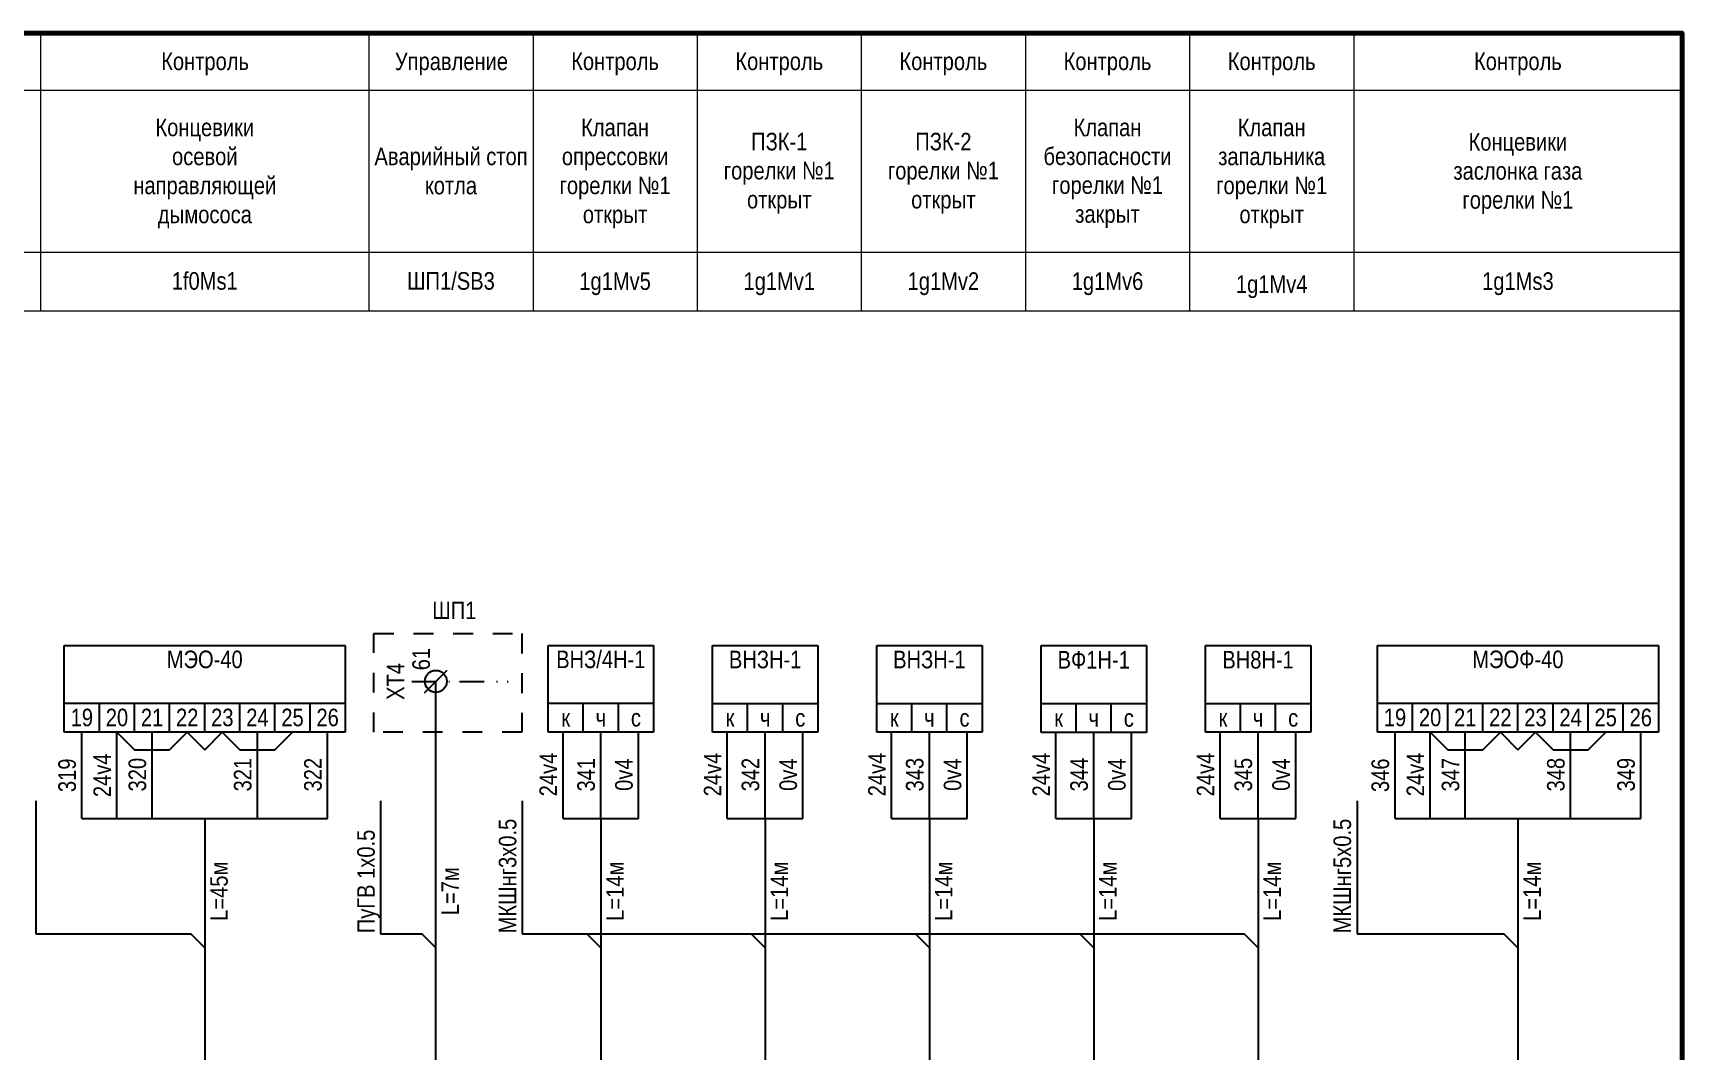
# Model space of a CAD drawing. Header units: millimetres. Extents: x -6000 to 26000, y -6000 to 26000.
# Drawn here: x 180.2 to 415, y -2393.2 to -2248.3 of the extents above; entities that cross this region are included whole.
import ezdxf

# ---------------------------------------------------------------- set-up
doc = ezdxf.new("R2010")
doc.units = ezdxf.units.MM
doc.header["$MEASUREMENT"] = 0
doc.linetypes.add('Штриховая', pattern=[5.644444, 2.822222, -2.822222])
doc.linetypes.add('Штрихпунктирная', pattern=[6.702778, 3.527778, -1.763889, 0, -1.411111])
for name, color, linetype, lineweight in [('0_Ном._пера__246', 7, 'Continuous', 100), ('2D - Общий_Ном._пера__1', 7, 'Continuous', 15), ('2D - Общий_Ном._пера__21', 7, 'Continuous', 30), ('Аннотация - Текст_Ном._пера__1', 7, 'Continuous', 15)]:
    doc.layers.add(name, color=color, linetype=linetype, lineweight=lineweight)
doc.styles.add('СГЕНЕРИР_СТИЛЬ_1', font='')
doc.styles.get('СГЕНЕРИР_СТИЛЬ_1').set_extended_font_data('Arial Narrow')

msp = doc.modelspace()

# ---------------------------------------------------------------- linework, layer by layer
at = {"layer": '0_Ном._пера__246', "color": 7, "linetype": 'Continuous', "lineweight": 100, "flags": 128}
msp.add_lwpolyline([(415, -2535.32), (415, -2248.32), (20, -2248.32), (20, -2535.32)], close=True, dxfattribs=at)
at = {"layer": '2D - Общий_Ном._пера__1', "color": 7, "linetype": 'Continuous', "lineweight": 15}
for p, q in [((181.27, -2248.32), (181.27, -2287.85)), ((228.01, -2248.32), (228.01, -2287.85)), ((251.39, -2248.32), (251.39, -2287.85)), ((274.76, -2248.32), (274.76, -2287.85)), ((298.13, -2248.32), (298.13, -2287.85)), ((321.51, -2248.32), (321.51, -2287.85)), ((344.88, -2248.32), (344.88, -2287.85)), ((368.25, -2248.32), (368.25, -2287.85)), ((415, -2248.32), (415, -2287.85)), ((20, -2256.43), (415, -2256.43)), ((20, -2279.49), (415, -2279.49)), ((20, -2287.85), (415, -2287.85))]:
    msp.add_line(p, q, dxfattribs=at)
at = {"layer": '2D - Общий_Ном._пера__21', "color": 7, "linetype": 'Штриховая', "lineweight": 30}
for p, q in [((228.73, -2333.8), (249.8, -2333.8)), ((228.73, -2347.83), (228.73, -2333.8)), ((249.8, -2333.8), (249.8, -2347.83)), ((249.8, -2347.83), (228.73, -2347.83))]:
    msp.add_line(p, q, dxfattribs=at)
at = {"layer": '2D - Общий_Ном._пера__21', "color": 7, "linetype": 'Continuous', "lineweight": 30}
for p, q in [((184.64, -2335.47), (224.64, -2335.47)), ((184.64, -2347.83), (184.64, -2335.47)), ((224.64, -2335.47), (224.64, -2347.83)), ((253.54, -2335.47), (268.54, -2335.47)), ((253.54, -2347.83), (253.54, -2335.47)), ((268.54, -2335.47), (268.54, -2347.83)), ((276.94, -2335.49), (291.94, -2335.49)), ((276.94, -2347.84), (276.94, -2335.49)), ((291.94, -2335.49), (291.94, -2347.84)), ((300.33, -2335.49), (315.33, -2335.49)), ((300.33, -2347.84), (300.33, -2335.49)), ((315.33, -2335.49), (315.33, -2347.84)), ((323.73, -2335.5), (338.73, -2335.5)), ((323.73, -2347.85), (323.73, -2335.5)), ((338.73, -2335.5), (338.73, -2347.85)), ((347.13, -2335.49), (362.13, -2335.49)), ((347.13, -2347.84), (347.13, -2335.49)), ((362.13, -2335.49), (362.13, -2347.84)), ((371.63, -2335.47), (411.63, -2335.47)), ((371.63, -2347.83), (371.63, -2335.47)), ((411.63, -2335.47), (411.63, -2347.83)), ((235.92, -2342.22), (239.15, -2338.99)), ((237.55, -2450.61), (237.55, -2340.6)), ((184.64, -2343.71), (224.64, -2343.71)), ((189.64, -2347.83), (189.64, -2343.71)), ((194.64, -2347.83), (194.64, -2343.71)), ((199.64, -2347.83), (199.64, -2343.71)), ((204.64, -2347.83), (204.64, -2343.71)), ((209.64, -2347.83), (209.64, -2343.71)), ((214.64, -2347.83), (214.64, -2343.71)), ((219.64, -2347.83), (219.64, -2343.71)), ((253.54, -2343.71), (268.54, -2343.71)), ((258.54, -2347.83), (258.54, -2343.71)), ((263.54, -2347.83), (263.54, -2343.71)), ((276.94, -2343.72), (291.94, -2343.72)), ((281.94, -2347.84), (281.94, -2343.72)), ((286.94, -2347.84), (286.94, -2343.72)), ((300.33, -2343.72), (315.33, -2343.72)), ((305.33, -2347.84), (305.33, -2343.72)), ((310.33, -2347.84), (310.33, -2343.72)), ((323.73, -2343.74), (338.73, -2343.74)), ((328.73, -2347.85), (328.73, -2343.74)), ((333.73, -2347.85), (333.73, -2343.74)), ((347.13, -2343.72), (362.13, -2343.72)), ((352.13, -2347.84), (352.13, -2343.72)), ((357.13, -2347.84), (357.13, -2343.72)), ((371.63, -2343.71), (411.63, -2343.71)), ((376.63, -2347.83), (376.63, -2343.71)), ((381.63, -2347.83), (381.63, -2343.71)), ((386.63, -2347.83), (386.63, -2343.71)), ((391.63, -2347.83), (391.63, -2343.71)), ((396.63, -2347.83), (396.63, -2343.71)), ((401.63, -2347.83), (401.63, -2343.71)), ((406.63, -2347.83), (406.63, -2343.71)), ((224.64, -2347.83), (184.64, -2347.83)), ((187.14, -2360.1), (187.14, -2347.83)), ((192.14, -2347.83), (194.64, -2350.33)), ((192.14, -2360.1), (192.14, -2347.83)), ((197.14, -2360.1), (197.14, -2347.83)), ((202.14, -2347.83), (199.64, -2350.33)), ((202.14, -2347.83), (204.64, -2350.33)), ((204.64, -2350.33), (207.14, -2347.83)), ((207.14, -2347.83), (209.65, -2350.33)), ((212.14, -2360.1), (212.14, -2347.83)), ((214.64, -2350.33), (217.14, -2347.83)), ((222.14, -2360.1), (222.14, -2347.83)), ((268.54, -2347.83), (253.54, -2347.83)), ((255.66, -2360.1), (255.66, -2347.83)), ((261.04, -2360.1), (261.04, -2347.83)), ((266.42, -2360.1), (266.42, -2347.83)), ((291.94, -2347.84), (276.94, -2347.84)), ((279.05, -2360.1), (279.05, -2347.84)), ((284.44, -2360.1), (284.44, -2347.84)), ((289.82, -2360.1), (289.82, -2347.84)), ((315.33, -2347.84), (300.33, -2347.84)), ((302.45, -2360.1), (302.45, -2347.84)), ((307.83, -2360.1), (307.83, -2347.84)), ((313.22, -2360.1), (313.22, -2347.84)), ((338.73, -2347.85), (323.73, -2347.85)), ((325.85, -2360.1), (325.85, -2347.85)), ((331.23, -2360.1), (331.23, -2347.85)), ((336.61, -2360.1), (336.61, -2347.85)), ((362.13, -2347.84), (347.13, -2347.84)), ((349.25, -2360.1), (349.25, -2347.84)), ((354.63, -2360.1), (354.63, -2347.84)), ((360.01, -2360.1), (360.01, -2347.84)), ((411.63, -2347.83), (371.63, -2347.83)), ((374.13, -2360.1), (374.13, -2347.83)), ((379.13, -2347.83), (381.63, -2350.33)), ((379.13, -2360.1), (379.13, -2347.83)), ((384.13, -2360.1), (384.13, -2347.83)), ((389.13, -2347.83), (386.62, -2350.33)), ((389.13, -2347.83), (391.63, -2350.33)), ((391.63, -2350.33), (394.13, -2347.83)), ((394.13, -2347.83), (396.64, -2350.33)), ((399.13, -2360.1), (399.13, -2347.83)), ((401.62, -2350.33), (404.13, -2347.83)), ((409.13, -2360.1), (409.13, -2347.83)), ((194.64, -2350.33), (199.64, -2350.33)), ((209.65, -2350.33), (214.64, -2350.33)), ((381.63, -2350.33), (386.62, -2350.33)), ((396.64, -2350.33), (401.62, -2350.33)), ((180.59, -2357.58), (180.59, -2376.52)), ((229.69, -2357.58), (229.69, -2376.52)), ((249.85, -2357.58), (249.85, -2376.52)), ((368.72, -2357.58), (368.72, -2376.52)), ((187.14, -2360.1), (222.14, -2360.1)), ((204.64, -2360.1), (204.64, -2425.78)), ((255.66, -2360.1), (266.42, -2360.1)), ((261.04, -2360.1), (261.04, -2425.78)), ((279.05, -2360.1), (289.82, -2360.1)), ((284.44, -2360.1), (284.44, -2425.78)), ((302.45, -2360.1), (313.22, -2360.1)), ((307.83, -2360.1), (307.83, -2425.78)), ((325.85, -2360.1), (336.61, -2360.1)), ((331.23, -2360.1), (331.23, -2425.78)), ((349.25, -2360.1), (360.01, -2360.1)), ((354.63, -2360.1), (354.63, -2425.78)), ((374.13, -2360.1), (409.13, -2360.1)), ((391.63, -2360.1), (391.63, -2425.78)), ((180.59, -2376.52), (202.66, -2376.52)), ((204.64, -2378.5), (202.66, -2376.52)), ((229.69, -2376.52), (235.57, -2376.52)), ((237.55, -2378.5), (235.57, -2376.52)), ((249.85, -2376.52), (352.65, -2376.52)), ((261.04, -2378.5), (259.06, -2376.52)), ((284.44, -2378.5), (282.46, -2376.52)), ((307.83, -2378.5), (305.86, -2376.52)), ((331.23, -2378.5), (329.26, -2376.52)), ((354.63, -2378.5), (352.65, -2376.52)), ((368.72, -2376.52), (389.65, -2376.52)), ((391.63, -2378.5), (389.65, -2376.52))]:
    msp.add_line(p, q, dxfattribs=at)
at = {"layer": '2D - Общий_Ном._пера__21', "color": 7, "linetype": 'Штрихпунктирная', "lineweight": 30}
msp.add_line((234.11, -2340.6), (247.86, -2340.6), dxfattribs=at)
at = {"layer": '2D - Общий_Ном._пера__21', "color": 7, "linetype": 'Continuous', "lineweight": 30}
msp.add_circle((237.55, -2340.6), 1.57, dxfattribs=at)

# ---------------------------------------------------------------- texts
at = {"layer": 'Аннотация - Текст_Ном._пера__1', "color": 7, "linetype": 'Continuous', "lineweight": 15, "char_height": 2.5, "attachment_point": 2, "style": 'СГЕНЕРИР_СТИЛЬ_1'}
for s, insert in [('\\A1;{\\pqc;\\fArial Narrow|b0|i0|c204|p34;Контроль}', (204.69, -2251.09)), ('\\A1;{\\pqc;\\fArial Narrow|b0|i0|c204|p34;Управление}', (239.77, -2251.1)), ('\\A1;{\\pqc;\\fArial Narrow|b0|i0|c204|p34;Контроль}', (263.07, -2251.09)), ('\\A1;{\\pqc;\\fArial Narrow|b0|i0|c204|p34;Контроль}', (286.45, -2251.09)), ('\\A1;{\\pqc;\\fArial Narrow|b0|i0|c204|p34;Контроль}', (309.82, -2251.09)), ('\\A1;{\\pqc;\\fArial Narrow|b0|i0|c204|p34;Контроль}', (333.19, -2251.09)), ('\\A1;{\\pqc;\\fArial Narrow|b0|i0|c204|p34;Контроль}', (356.57, -2251.09)), ('\\A1;{\\pqc;\\fArial Narrow|b0|i0|c204|p34;Контроль}', (391.63, -2251.09)), ('\\A1;{\\pqc;\\fArial Narrow|b0|i0|c204|p34;1f0Ms1}', (204.64, -2282.35)), ('\\A1;{\\pqc;\\fArial Narrow|b0|i0|c204|p34;ШП1/SB\\fArial Narrow|b0|i0|c204|p34;3}', (239.7, -2282.35)), ('\\A1;{\\pqc;\\fArial Narrow|b0|i0|c204|p34;1g1Mv5}', (263.07, -2282.38)), ('\\A1;{\\pqc;\\fArial Narrow|b0|i0|c204|p34;1g1Mv1}', (286.45, -2282.38)), ('\\A1;{\\pqc;\\fArial Narrow|b0|i0|c204|p34;1g1Mv\\fArial Narrow|b0|i0|c204|p34;2}', (309.82, -2282.38)), ('\\A1;{\\pqc;\\fArial Narrow|b0|i0|c204|p34;1g1Mv\\fArial Narrow|b0|i0|c204|p34;6}', (333.19, -2282.38)), ('\\A1;{\\pqc;\\fArial Narrow|b0|i0|c204|p34;1\\fArial Narrow|b0|i0|c204|p34;g1\\fArial Narrow|b0|i0|c204|p34;M\\fArial Narrow|b0|i0|c204|p34;s3}', (391.63, -2282.38)), ('\\A1;{\\pqc;\\fArial Narrow|b0|i0|c204|p34;1\\fArial Narrow|b0|i0|c204|p34;g1\\fArial Narrow|b0|i0|c204|p34;M\\fArial Narrow|b0|i0|c204|p34;v4}', (356.57, -2282.8)), ('\\A1;{\\pqc;\\fArial Narrow|b0|i0|c204|p34;Ш\\fArial Narrow|b0|i0|c204|p34;П1}', (240.18, -2329.23)), ('\\A1;{\\pqc;\\fArial Narrow|b0|i0|c204|p34;МЭО-40}', (204.64, -2336.21)), ('\\A1;{\\pqc;\\fArial Narrow|b0|i0|c204|p34;ВНЗ/4Н-1}', (261.04, -2336.21)), ('\\A1;{\\pqc;\\fArial Narrow|b0|i0|c204|p34;ВНЗН-1}', (284.44, -2336.23)), ('\\A1;{\\pqc;\\fArial Narrow|b0|i0|c204|p34;ВНЗН-1}', (307.83, -2336.23)), ('\\A1;{\\pqc;\\fArial Narrow|b0|i0|c204|p34;В\\fArial Narrow|b0|i0|c204|p34;Ф1\\fArial Narrow|b0|i0|c204|p34;Н-1}', (331.23, -2336.27)), ('\\A1;{\\pqc;\\fArial Narrow|b0|i0|c204|p34;ВН\\fArial Narrow|b0|i0|c204|p34;8\\fArial Narrow|b0|i0|c204|p34;Н-1}', (354.63, -2336.26)), ('\\A1;{\\pqc;\\fArial Narrow|b0|i0|c204|p34;МЭО\\fArial Narrow|b0|i0|c204|p34;Ф\\fArial Narrow|b0|i0|c204|p34;-40}', (391.63, -2336.21)), ('\\A1;{\\pqc;\\fArial Narrow|b0|i0|c204|p34;19}', (187.14, -2344.48)), ('\\A1;{\\pqc;\\fArial Narrow|b0|i0|c204|p34;20}', (192.14, -2344.48)), ('\\A1;{\\pqc;\\fArial Narrow|b0|i0|c204|p34;21}', (197.14, -2344.48)), ('\\A1;{\\pqc;\\fArial Narrow|b0|i0|c204|p34;22}', (202.14, -2344.48)), ('\\A1;{\\pqc;\\fArial Narrow|b0|i0|c204|p34;23}', (207.14, -2344.48)), ('\\A1;{\\pqc;\\fArial Narrow|b0|i0|c204|p34;24}', (212.14, -2344.48)), ('\\A1;{\\pqc;\\fArial Narrow|b0|i0|c204|p34;25}', (217.14, -2344.48)), ('\\A1;{\\pqc;\\fArial Narrow|b0|i0|c204|p34;26}', (222.14, -2344.48)), ('\\A1;{\\pqc;\\fArial Narrow|b0|i0|c204|p34;к}', (256.04, -2344.52)), ('\\A1;{\\pqc;\\fArial Narrow|b0|i0|c204|p34;ч}', (261.04, -2344.52)), ('\\A1;{\\pqc;\\fArial Narrow|b0|i0|c204|p34;с}', (266.04, -2344.52)), ('\\A1;{\\pqc;\\fArial Narrow|b0|i0|c204|p34;к}', (279.44, -2344.53)), ('\\A1;{\\pqc;\\fArial Narrow|b0|i0|c204|p34;ч}', (284.44, -2344.53)), ('\\A1;{\\pqc;\\fArial Narrow|b0|i0|c204|p34;с}', (289.44, -2344.53)), ('\\A1;{\\pqc;\\fArial Narrow|b0|i0|c204|p34;к}', (302.83, -2344.53)), ('\\A1;{\\pqc;\\fArial Narrow|b0|i0|c204|p34;ч}', (307.83, -2344.53)), ('\\A1;{\\pqc;\\fArial Narrow|b0|i0|c204|p34;с}', (312.83, -2344.53)), ('\\A1;{\\pqc;\\fArial Narrow|b0|i0|c204|p34;к}', (326.23, -2344.55)), ('\\A1;{\\pqc;\\fArial Narrow|b0|i0|c204|p34;ч}', (331.23, -2344.55)), ('\\A1;{\\pqc;\\fArial Narrow|b0|i0|c204|p34;с}', (336.23, -2344.55)), ('\\A1;{\\pqc;\\fArial Narrow|b0|i0|c204|p34;к}', (349.63, -2344.53)), ('\\A1;{\\pqc;\\fArial Narrow|b0|i0|c204|p34;ч}', (354.63, -2344.53)), ('\\A1;{\\pqc;\\fArial Narrow|b0|i0|c204|p34;с}', (359.63, -2344.53)), ('\\A1;{\\pqc;\\fArial Narrow|b0|i0|c204|p34;19}', (374.13, -2344.48)), ('\\A1;{\\pqc;\\fArial Narrow|b0|i0|c204|p34;20}', (379.13, -2344.48)), ('\\A1;{\\pqc;\\fArial Narrow|b0|i0|c204|p34;21}', (384.13, -2344.48)), ('\\A1;{\\pqc;\\fArial Narrow|b0|i0|c204|p34;22}', (389.13, -2344.48)), ('\\A1;{\\pqc;\\fArial Narrow|b0|i0|c204|p34;23}', (394.13, -2344.48)), ('\\A1;{\\pqc;\\fArial Narrow|b0|i0|c204|p34;24}', (399.13, -2344.48)), ('\\A1;{\\pqc;\\fArial Narrow|b0|i0|c204|p34;25}', (404.13, -2344.48)), ('\\A1;{\\pqc;\\fArial Narrow|b0|i0|c204|p34;26}', (409.13, -2344.48))]:
    msp.add_mtext(s, dxfattribs=dict(at, insert=insert))
at = {"layer": 'Аннотация - Текст_Ном._пера__1', "color": 7, "linetype": 'Continuous', "lineweight": 15, "char_height": 2.5, "width": 23.3734, "attachment_point": 2, "style": 'СГЕНЕРИР_СТИЛЬ_1'}
for s, insert, line_spacing_factor in [('\\A1;{\\pqc;\\fArial Narrow|b0|i0|c204|p34;Концевики о\\fArial Narrow|b0|i0|c204|p34;сев\\fArial Narrow|b0|i0|c204|p34;ой\\fArial Narrow|b0|i0|c204|p34; направляющ\\fArial Narrow|b0|i0|c204|p34;ей\\fArial Narrow|b0|i0|c204|p34; дымососа}', (204.65, -2260.5), 0.990855), ('\\A1;{\\pqc;\\fArial Narrow|b0|i0|c204|p34;Клапан опрессовки горелки №1 открыт}', (263.07, -2260.5), 0.990186), ('\\A1;{\\pqc;\\fArial Narrow|b0|i0|c204|p34;Клапан безопасности\\P\\pqc;\\fArial Narrow|b0|i0|c204|p34;горелки №1 закрыт}', (333.19, -2260.5), 0.985638), ('\\A1;{\\pqc;\\fArial Narrow|b0|i0|c204|p34;Клапан запальника\\P\\pqc;\\fArial Narrow|b0|i0|c204|p34;горелки №1 открыт}', (356.57, -2260.5), 0.990186), ('\\A1;{\\pqc;\\fArial Narrow|b0|i0|c204|p34;ПЗК-1\\P\\pqc;\\fArial Narrow|b0|i0|c204|p34;горелки №1 открыт}', (286.45, -2262.52), 0.991331), ('\\A1;{\\pqc;\\fArial Narrow|b0|i0|c204|p34;ПЗК-2\\P\\pqc;\\fArial Narrow|b0|i0|c204|p34;горелки №1 открыт}', (309.82, -2262.52), 0.991331), ('\\A1;{\\pqc;\\fArial Narrow|b0|i0|c204|p34;Концевики з\\fArial Narrow|b0|i0|c204|p34;аслонка газа горелки №1}', (391.63, -2262.56), 0.991164), ('\\A1;{\\pqc;\\fArial Narrow|b0|i0|c204|p34;Аварийный стоп \\fArial Narrow|b0|i0|c204|p34;к\\fArial Narrow|b0|i0|c204|p34;отла}', (239.71, -2264.63), 0.994649)]:
    msp.add_mtext(s, dxfattribs=dict(at, insert=insert, line_spacing_factor=line_spacing_factor))
at = {"layer": 'Аннотация - Текст_Ном._пера__1', "color": 7, "linetype": 'Continuous', "lineweight": 15, "char_height": 2.5, "attachment_point": 2, "rotation": 90, "style": 'СГЕНЕРИР_СТИЛЬ_1'}
for s, insert in [('\\A1;{\\pqc;\\fArial Narrow|b0|i0|c204|p34;61}', (234.2, -2337.42)), ('\\A1;{\\pqc;\\fArial Narrow|b0|i0|c204|p34;XT\\fArial Narrow|b0|i0|c204|p34;4}', (230.54, -2340.6)), ('\\A1;{\\pqc;\\fArial Narrow|b0|i0|c204|p34;3\\fArial Narrow|b0|i0|c204|p34;19}', (183.79, -2353.96)), ('\\A1;{\\pqc;\\fArial Narrow|b0|i0|c204|p34;24v\\fArial Narrow|b0|i0|c204|p34;4}', (188.79, -2353.96)), ('\\A1;{\\pqc;\\fArial Narrow|b0|i0|c204|p34;3\\fArial Narrow|b0|i0|c204|p34;20}', (193.79, -2353.87)), ('\\A1;{\\pqc;\\fArial Narrow|b0|i0|c204|p34;3\\fArial Narrow|b0|i0|c204|p34;21}', (208.79, -2353.87)), ('\\A1;{\\pqc;\\fArial Narrow|b0|i0|c204|p34;3\\fArial Narrow|b0|i0|c204|p34;22}', (218.79, -2353.87)), ('\\A1;{\\pqc;\\fArial Narrow|b0|i0|c204|p34;24v\\fArial Narrow|b0|i0|c204|p34;4}', (252.31, -2353.85)), ('\\A1;{\\pqc;\\fArial Narrow|b0|i0|c204|p34;3\\fArial Narrow|b0|i0|c204|p34;41}', (257.69, -2353.88)), ('\\A1;{\\pqc;\\fArial Narrow|b0|i0|c204|p34;0v\\fArial Narrow|b0|i0|c204|p34;4}', (263.08, -2353.87)), ('\\A1;{\\pqc;\\fArial Narrow|b0|i0|c204|p34;24v\\fArial Narrow|b0|i0|c204|p34;4}', (275.71, -2353.85)), ('\\A1;{\\pqc;\\fArial Narrow|b0|i0|c204|p34;3\\fArial Narrow|b0|i0|c204|p34;42}', (281.09, -2353.87)), ('\\A1;{\\pqc;\\fArial Narrow|b0|i0|c204|p34;0v\\fArial Narrow|b0|i0|c204|p34;4}', (286.47, -2353.87)), ('\\A1;{\\pqc;\\fArial Narrow|b0|i0|c204|p34;24v\\fArial Narrow|b0|i0|c204|p34;4}', (299.11, -2353.85)), ('\\A1;{\\pqc;\\fArial Narrow|b0|i0|c204|p34;3\\fArial Narrow|b0|i0|c204|p34;43}', (304.49, -2353.87)), ('\\A1;{\\pqc;\\fArial Narrow|b0|i0|c204|p34;0v\\fArial Narrow|b0|i0|c204|p34;4}', (309.87, -2353.87)), ('\\A1;{\\pqc;\\fArial Narrow|b0|i0|c204|p34;24v\\fArial Narrow|b0|i0|c204|p34;4}', (322.5, -2353.87)), ('\\A1;{\\pqc;\\fArial Narrow|b0|i0|c204|p34;3\\fArial Narrow|b0|i0|c204|p34;44}', (327.89, -2353.87)), ('\\A1;{\\pqc;\\fArial Narrow|b0|i0|c204|p34;0v\\fArial Narrow|b0|i0|c204|p34;4}', (333.27, -2353.88)), ('\\A1;{\\pqc;\\fArial Narrow|b0|i0|c204|p34;24v\\fArial Narrow|b0|i0|c204|p34;4}', (345.9, -2353.85)), ('\\A1;{\\pqc;\\fArial Narrow|b0|i0|c204|p34;3\\fArial Narrow|b0|i0|c204|p34;45}', (351.28, -2353.87)), ('\\A1;{\\pqc;\\fArial Narrow|b0|i0|c204|p34;0v\\fArial Narrow|b0|i0|c204|p34;4}', (356.66, -2353.87)), ('\\A1;{\\pqc;\\fArial Narrow|b0|i0|c204|p34;3\\fArial Narrow|b0|i0|c204|p34;46}', (370.78, -2353.96)), ('\\A1;{\\pqc;\\fArial Narrow|b0|i0|c204|p34;24v\\fArial Narrow|b0|i0|c204|p34;4}', (375.78, -2353.84)), ('\\A1;{\\pqc;\\fArial Narrow|b0|i0|c204|p34;3\\fArial Narrow|b0|i0|c204|p34;47}', (380.78, -2353.88)), ('\\A1;{\\pqc;\\fArial Narrow|b0|i0|c204|p34;3\\fArial Narrow|b0|i0|c204|p34;48}', (395.78, -2353.87)), ('\\A1;{\\pqc;\\fArial Narrow|b0|i0|c204|p34;34\\fArial Narrow|b0|i0|c204|p34;9}', (405.78, -2353.87)), ('\\A1;{\\pqc;\\fArial Narrow|b0|i0|c204|p34;ПуГВ\\fArial Narrow|b0|i0|c204|p34; 1х0.5}', (226.35, -2369.07)), ('\\A1;{\\pqc;\\fArial Narrow|b0|i0|c204|p34;МКШнг3х0.5}', (246.51, -2368.3)), ('\\A1;{\\pqc;\\fArial Narrow|b0|i0|c204|p34;МКШнг5х0.5}', (365.37, -2368.3)), ('\\A1;{\\pqc;\\fArial Narrow|b0|i0|c204|p34;L=\\fArial Narrow|b0|i0|c204|p34;45\\fArial Narrow|b0|i0|c204|p34;м}', (205.42, -2370.47)), ('\\A1;{\\pqc;\\fArial Narrow|b0|i0|c204|p34;L=1\\fArial Narrow|b0|i0|c204|p34;4\\fArial Narrow|b0|i0|c204|p34;м}', (261.81, -2370.47)), ('\\A1;{\\pqc;\\fArial Narrow|b0|i0|c204|p34;L=1\\fArial Narrow|b0|i0|c204|p34;4\\fArial Narrow|b0|i0|c204|p34;м}', (285.21, -2370.47)), ('\\A1;{\\pqc;\\fArial Narrow|b0|i0|c204|p34;L=1\\fArial Narrow|b0|i0|c204|p34;4\\fArial Narrow|b0|i0|c204|p34;м}', (308.61, -2370.47)), ('\\A1;{\\pqc;\\fArial Narrow|b0|i0|c204|p34;L=1\\fArial Narrow|b0|i0|c204|p34;4\\fArial Narrow|b0|i0|c204|p34;м}', (332, -2370.47)), ('\\A1;{\\pqc;\\fArial Narrow|b0|i0|c204|p34;L=1\\fArial Narrow|b0|i0|c204|p34;4\\fArial Narrow|b0|i0|c204|p34;м}', (355.4, -2370.47)), ('\\A1;{\\pqc;\\fArial Narrow|b0|i0|c204|p34;L=1\\fArial Narrow|b0|i0|c204|p34;4\\fArial Narrow|b0|i0|c204|p34;м}', (392.4, -2370.47)), ('\\A1;{\\pqc;\\fArial Narrow|b0|i0|c204|p34;L=\\fArial Narrow|b0|i0|c204|p34;7\\fArial Narrow|b0|i0|c204|p34;м}', (238.33, -2370.47))]:
    msp.add_mtext(s, dxfattribs=dict(at, insert=insert))

doc.saveas('drawing.dxf')
